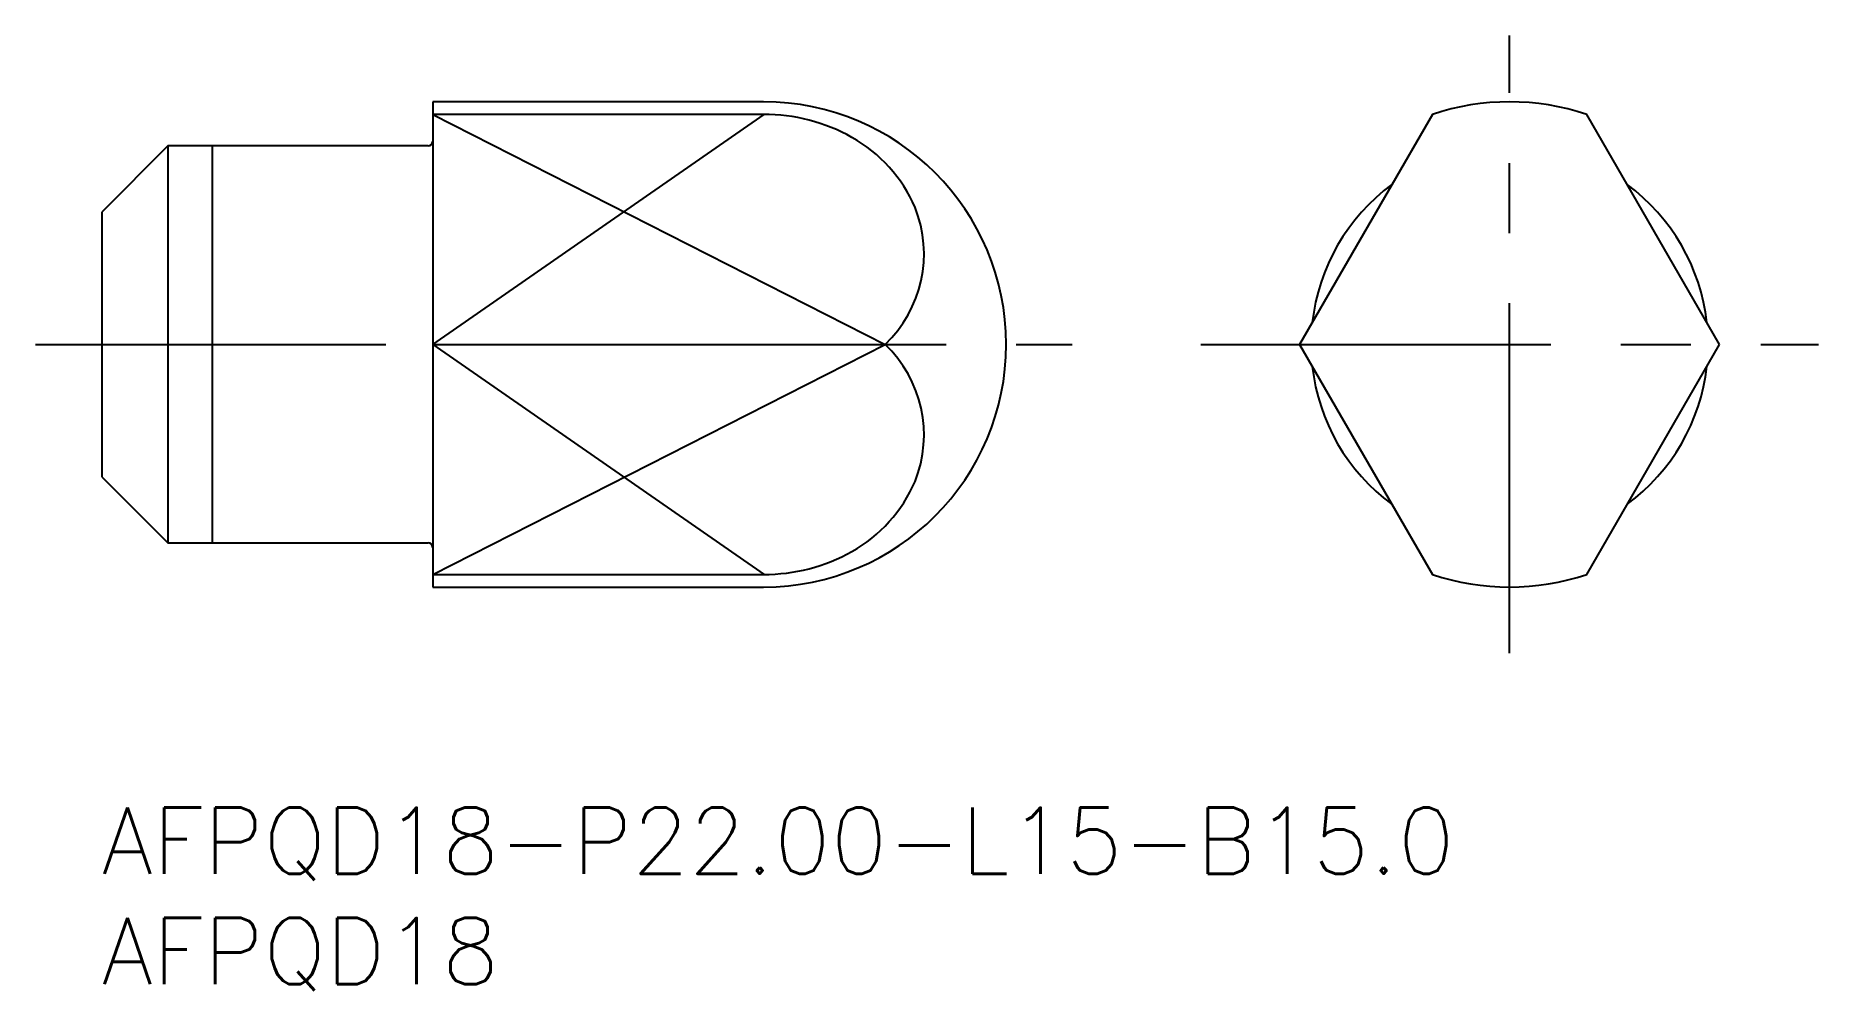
# Model space of a CAD drawing. Extents: x -3 to 77.8, y -8.3 to 35.
import ezdxf

# ---------------------------------------------------------------- set-up
doc = ezdxf.new("R2010")
doc.units = 0
doc.header["$LTSCALE"] = 0.5
doc.linetypes.add('CENTER', pattern=[50.8, 31.75, -6.35, 6.35, -6.35])
for name, color, linetype in [('MSM_CENTER', 1, 'CENTER'), ('MSM_CONTINUOUS', 7, 'CONTINUOUS'), ('MSM_NARROW', 5, 'CONTINUOUS'), ('MSM_PART_NUMBER', 7, 'CONTINUOUS')]:
    doc.layers.add(name, color=color, linetype=linetype)
doc.styles.get("Standard").update_dxf_attribs({"font": 'txt.shx', "height": 1, "bigfont": 'bigfont.shx'})

# ---------------------------------------------------------------- blocks, each defined once
blk = doc.blocks.new('*U13')
at = {"layer": 'MSM_PART_NUMBER'}
blk.add_text('AFPQD18-P22.00-L15-B15.0', height=3, dxfattribs=at).set_placement((0, -3))
blk = doc.blocks.new('*U14')
at = {"layer": 'MSM_PART_NUMBER'}
blk.add_text('AFPQD18', height=3, dxfattribs=at).set_placement((0, -8))

msp = doc.modelspace()

# ---------------------------------------------------------------- linework, layer by layer
at = {"layer": 'MSM_CENTER'}
for p, q in [((63.822, 7), (63.822, 35)), ((-3, 21), (44, 21)), ((49.822, 21), (77.822, 21))]:
    msp.add_line(p, q, dxfattribs=at)
at = {"layer": 'MSM_CONTINUOUS'}
for p, q in [((30, 32), (15, 32)), ((15, 32), (15, 10)), ((30, 31.428), (15, 31.428)), ((60.322, 31.428), (54.302, 21)), ((73.343, 21), (67.322, 31.428)), ((3, 30), (0, 27)), ((14.8, 30), (3, 30)), ((3, 30), (3, 12)), ((0, 27), (0, 15)), ((15, 21), (35.509, 21)), ((54.302, 21), (60.322, 10.572)), ((67.322, 10.572), (73.343, 21)), ((0, 15), (3, 12)), ((3, 12), (14.8, 12)), ((15, 10.572), (30, 10.572)), ((15, 10), (30, 10))]:
    msp.add_line(p, q, dxfattribs=at)
for centre, radius, start, end in [((30, 21), 11, 270, 90), ((63.822, 21), 11, 71.447, 108.553), ((30.023, 23.285), 8.144, 60.6954, 90.16504), ((14.8, 30.2), 0.2, 270, 0), ((30.763, 24.585), 6.648, 23.27405, 60.76999), ((63.822, 21), 9, 126.36802, 173.63198), ((63.822, 21), 9, 6.36802, 53.63198), ((31.624, 25.106), 5.653, 313.418, 21.87315), ((31.624, 16.894), 5.653, 338.12685, 46.582), ((63.822, 21), 9, 186.36802, 233.63198), ((63.822, 21), 9, 306.36802, 353.63198), ((30.763, 17.415), 6.648, 299.23001, 336.72595), ((14.8, 11.8), 0.2, 0, 90), ((30.023, 18.715), 8.144, 269.83496, 299.3046), ((63.822, 21), 11, 251.447, 288.553)]:
    msp.add_arc(centre, radius, start, end, dxfattribs=at)
at = {"layer": 'MSM_NARROW'}
for p, q in [((15, 31.428), (35.509, 21)), ((15, 21), (30.023, 31.428)), ((5, 30), (5, 12)), ((15, 10.572), (35.509, 21)), ((15, 21), (30.023, 10.572))]:
    msp.add_line(p, q, dxfattribs=at)

# ---------------------------------------------------------------- block references
at = {"layer": 'MSM_CONTINUOUS'}
for name in ['*U13', '*U14']:
    msp.add_blockref(name, (0, 0), dxfattribs=at)

doc.saveas('drawing.dxf')
